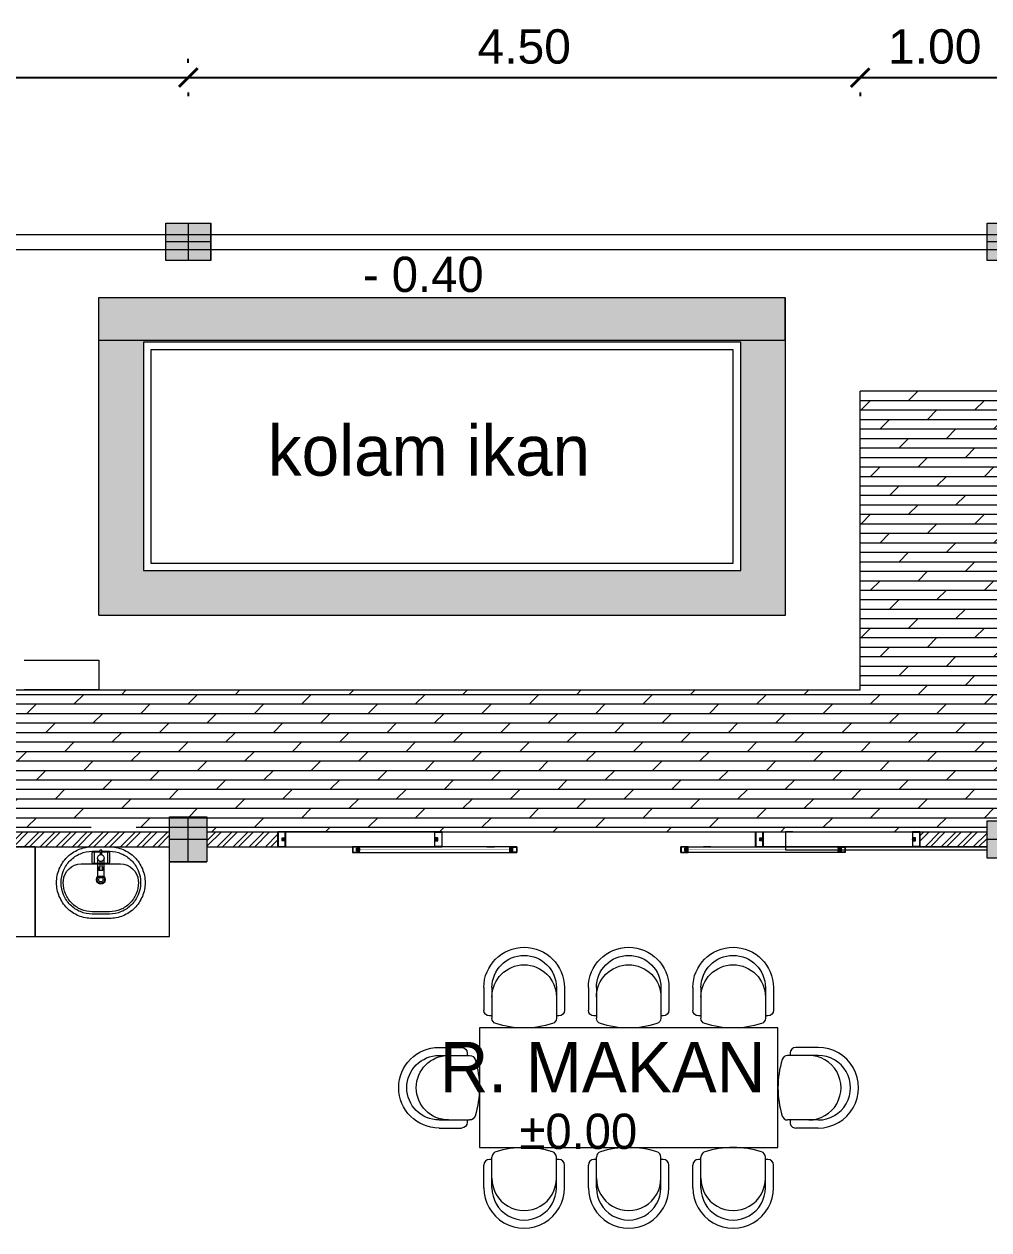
# Model space of a CAD drawing. Header units: millimetres. Extents: x -667 to -468, y -723 to -475.
# Drawn here: x -541.25 to -534.78, y -671.42 to -663.34 of the extents above; entities that cross this region are included whole.
import ezdxf

# ---------------------------------------------------------------- set-up
doc = ezdxf.new("R2010")
doc.units = ezdxf.units.MM
doc.layers.get('0').update_dxf_attribs({"lineweight": 9})
doc.layers.get('Defpoints').update_dxf_attribs({"lineweight": 0})
for name, color, linetype, lineweight in [('COLUMN', 11, 'Continuous', 9), ('dinding', 36, 'Continuous', 9), ('FIX', 12, 'Continuous', 9), ('Furniture', 172, 'Continuous', 0), ('NOTASI', 250, 'Continuous', 5), ('pintu', 6, 'Continuous', 5), ('TEXT', 26, 'Continuous', 5)]:
    doc.layers.add(name, color=color, linetype=linetype, lineweight=lineweight)
doc.styles.get("Standard").update_dxf_attribs({"font": 'arial.ttf'})
doc.dimstyles.new('Copy of 1-100', dxfattribs={"dimtxt": 0.23, "dimasz": 0.125, "dimexe": 0.125, "dimexo": 0.1, "dimgap": 0.09, "dimtad": 1, "dimtoh": 1, "dimzin": 0, "dimdsep": 46, "dimtxsty": 'Standard', "dimblk": 'ARCHTICK', "dimcen": 0.09, "dimdle": 0.125, "dimclrt": 2, "dimadec": 0, "dimazin": 0, "dimtfac": 1, "dimtofl": 0, "dimtmove": 0, "dimatfit": 3, "dimldrblk": 'ARCHTICK', "dimfxl": 1, "dimtolj": 1, "dimtzin": 0, "dimarcsym": 0})
pattern_1 = [(45, (113.00251, -159.11501), (-0.053881537, 0.053881537), []), (45, (113.038434, -159.11501), (-0.053881537, 0.053881537), [])]

# ---------------------------------------------------------------- blocks, each defined once
blk = doc.blocks.new('KUR')
at = {"layer": 'Furniture'}
for p, q in [((-300, 300), (-300, 132)), ((-240, 300), (-240, 72.2)), ((240, 300), (240, 72.2)), ((300, 300), (300, 132)), ((-258, 90), (-240, 90)), ((240, 90), (258, 90))]:
    blk.add_line(p, q, dxfattribs=at)
for centre, radius, start, end in [((0, 300), 300, 360, 180), ((0, 300), 240, 360, 180), ((0, 229.7), 240, 360, 180), ((-258, 132), 42, 180, 270), ((258, 132), 42, 270, 0), ((-198, 72.2), 42, 180, 252.67014), ((0, 706.7), 706.7, 252.67014, 287.32986), ((198, 72.2), 42, 287.32986, 0)]:
    blk.add_arc(centre, radius, start, end, dxfattribs=at)
blk = doc.blocks.new('FFEWW2')
at = {"layer": 'Furniture', "ltscale": 0.01}
blk.add_lwpolyline([(-533.2269, -245.3676), (-531.2269, -245.3676), (-531.2269, -244.5676), (-533.2269, -244.5676)], close=True, dxfattribs=at)
at = {"yscale": 0.0009000000000000001, "zscale": 0.0009000000000000001}
for p, xscale, rotation in [((-532.9269, -244.5676), -0.0009000000000000001, 359.9999999999999), ((-532.2269, -244.5676), -0.0009000000000000001, 359.9999999999999), ((-531.5269, -244.5676), -0.0009000000000000001, 359.9999999999999), ((-533.2269, -244.9676), -0.0009000000000000001, 89.99999999999993), ((-531.2269, -244.9676), 0.0009000000000000001, 270.0000000000001), ((-532.9269, -245.3676), 0.0009000000000000001, 180.0000000000001), ((-532.2269, -245.3676), 0.0009000000000000001, 180.0000000000001), ((-531.5269, -245.3676), 0.0009000000000000001, 180.0000000000001)]:
    blk.add_blockref('KUR', p, dxfattribs=dict(at, xscale=xscale, rotation=rotation))
blk = doc.blocks.new('FFFF')
at = {"layer": 'NOTASI', "ltscale": 0.01}
h = blk.add_hatch(color=256, dxfattribs=at)
h.paths.add_polyline_path([(-508.3704, -250.991), (-508.4954, -250.991), (-508.4954, -251.141), (-508.3704, -251.141)])
h.paths.add_polyline_path([(-508.3704, -251.141), (-508.4954, -251.141), (-508.4954, -251.291), (-508.3704, -251.291)])
h.paths.add_polyline_path([(-508.4954, -251.141), (-508.6204, -251.141), (-508.6204, -251.291), (-508.4954, -251.291)])
h.paths.add_polyline_path([(-508.4954, -250.991), (-508.6204, -250.991), (-508.6204, -251.141), (-508.4954, -251.141)])
at = {"ltscale": 0.01}
for p, q in [((-508.3704, -250.991), (-508.6204, -250.991)), ((-508.4954, -250.991), (-508.4954, -251.291)), ((-508.6204, -251.141), (-508.3704, -251.141))]:
    blk.add_line(p, q, dxfattribs=at)
blk.add_lwpolyline([(-508.6204, -250.991), (-508.3704, -250.991), (-508.3704, -251.291), (-508.6204, -251.291)], close=True, dxfattribs=at)
blk = doc.blocks.new('L851')
at = {"layer": 'FIX'}
for p, q in [((0.075, 0.045), (0.15, 0.045)), ((0.0775, 0.005), (0.0931, 0.005)), ((0.075, -0.045), (0.15, -0.045))]:
    blk.add_line(p, q, dxfattribs=at)
for points in [[(0.52, 0), (0.52, 0.057, 0.098726), (0.5017, 0.1486, 0.098588), (0.4497, 0.2263, 0.098394), (0.3719, 0.2781, 0.098257), (0.28, 0.2964, 0.098257), (0.1881, 0.2781, 0.098394), (0.1103, 0.2263, 0.098588), (0.0583, 0.1486, 0.098726), (0.04, 0.057), (0.04, 0), (0.04, -0.057, 0.098726), (0.0583, -0.1486, 0.098588), (0.1103, -0.2263, 0.098394), (0.1881, -0.2781, 0.098257), (0.28, -0.2964, 0.098257), (0.3719, -0.2781, 0.098394), (0.4497, -0.2263, 0.098588), (0.5017, -0.1486, 0.098726), (0.52, -0.057)], [(0.155, 0), (0.155, -0.1312, 0.394963), (0.2671, -0.2509, 0.016544), (0.28, -0.2514, 0.098257), (0.3547, -0.2365, 0.098394), (0.4179, -0.1944, 0.098588), (0.4602, -0.1313, 0.098726), (0.475, -0.057), (0.475, 0), (0.475, 0.057, 0.098726), (0.4602, 0.1313, 0.098588), (0.4179, 0.1944, 0.098394), (0.3547, 0.2365, 0.098257), (0.28, 0.2514, 0.016544), (0.2671, 0.2509, 0.394963), (0.155, 0.1312)], [(0.0625, 0.0045, -0.414214), (0.0655, 0.0075), (0.0745, 0.0075, -0.414214), (0.0775, 0.0045), (0.0775, 0), (0.0775, -0.0045, -0.414214), (0.0745, -0.0075), (0.0655, -0.0075, -0.414214), (0.0625, -0.0045), (0.0625, 0)], [(0.1375, 0, 1), (0.0925, 0, 1)], [(0.245, 0, 1), (0.275, 0, 1)]]:
    blk.add_lwpolyline(points, format="xyb", close=True, dxfattribs=at)
for points in [[(0.07, -0.0075), (0.07, -0.057, 0.098726), (0.086, -0.1371, 0.098588), (0.1315, -0.205, 0.098394), (0.1996, -0.2504, 0.098257), (0.28, -0.2664, 0.098257), (0.3604, -0.2504, 0.098394), (0.4285, -0.205, 0.098588), (0.474, -0.1371, 0.098726), (0.49, -0.057), (0.49, 0), (0.49, 0.057, 0.098726), (0.474, 0.1371, 0.098588), (0.4285, 0.205, 0.098394), (0.3604, 0.2504, 0.098257), (0.28, 0.2664, 0.098257), (0.1996, 0.2504, 0.098394), (0.1315, 0.205, 0.098588), (0.086, 0.1371, 0.098726), (0.07, 0.057), (0.07, 0.0075)], [(0.075, 0.0075), (0.075, 0.05, -0.414214), (0.085, 0.06), (0.14, 0.06, -0.414214), (0.15, 0.05), (0.15, 0), (0.15, -0.05, -0.414214), (0.14, -0.06), (0.085, -0.06, -0.414214), (0.075, -0.05), (0.075, -0.0075)], [(0.1362, 0.0075), (0.1755, 0.0075, 0.414214), (0.1775, 0.0095), (0.1775, 0.01), (0.1975, 0.01)], [(0.175, -0.0075), (0.175, -0.012, 0.414214), (0.178, -0.015), (0.1945, -0.015, 0.414214), (0.1975, -0.012), (0.1975, 0), (0.1975, 0.012, 0.414214), (0.1945, 0.015), (0.178, 0.015, 0.414214), (0.175, 0.012), (0.175, 0.0075)], [(0.2402, -0.0225, 0.645751), (0.29, 0, 0.645751), (0.2402, 0.0225, 0.645751)], [(0.2425, -0.0179, 0.664568), (0.285, 0, 0.664568), (0.2425, 0.0179, 0.664568)], [(0.1362, -0.0075), (0.1755, -0.0075, -0.414214), (0.1775, -0.0095), (0.1775, -0.01), (0.1975, -0.01)]]:
    blk.add_lwpolyline(points, format="xyb", dxfattribs=at)
for points in [[(0.115, 0.0225), (0.2425, 0.0225), (0.2425, 0), (0.2425, -0.0225), (0.115, -0.0225)], [(0.2375, 0.0225), (0.2375, 0), (0.2375, -0.0225)], [(0.0775, -0.005), (0.0931, -0.005)]]:
    blk.add_lwpolyline(points, dxfattribs=at)
blk = doc.blocks.new('_ArchTick')
at = {"color": 0, "linetype": 'ByBlock', "const_width": 0.15}
blk.add_lwpolyline([(-0.5, -0.5), (0.5, 0.5)], dxfattribs=at)
blk = doc.blocks.new('*D1277')
at = {"layer": 'Defpoints', "color": 0}
for p in [(-543.1458, -663.7031), (-540.1458, -663.7031), (-540.1458, -663.7031)]:
    blk.add_point(p, dxfattribs=at)
at = {"layer": 'NOTASI', "color": 0, "lineweight": -2}
for p, q in [((-540.1458, -663.6031), (-540.1458, -663.5781)), ((-543.2708, -663.7031), (-540.0208, -663.7031)), ((-543.1458, -663.8031), (-543.1458, -663.8281))]:
    blk.add_line(p, q, dxfattribs=at)
at = {"layer": 'NOTASI', "color": 0, "lineweight": -2, "xscale": 0.125, "yscale": 0.125, "zscale": 0.125, "rotation": 180}
blk.add_blockref('_ArchTick', (-543.1458, -663.7031), dxfattribs=at)
at = {"layer": 'NOTASI', "color": 0, "lineweight": -2, "xscale": 0.125, "yscale": 0.125, "zscale": 0.125}
blk.add_blockref('_ArchTick', (-540.1458, -663.7031), dxfattribs=at)
at = {"layer": 'NOTASI', "color": 2, "insert": (-541.6458, -663.4956), "char_height": 0.23, "attachment_point": 5}
blk.add_mtext('\\A1;3.00', dxfattribs=at)
blk = doc.blocks.new('*D1278')
at = {"layer": 'Defpoints', "color": 0}
for p in [(-540.1458, -663.7031), (-535.6458, -663.7031), (-535.6458, -663.7031)]:
    blk.add_point(p, dxfattribs=at)
at = {"layer": 'NOTASI', "color": 0, "lineweight": -2}
for p, q in [((-540.2708, -663.7031), (-535.5208, -663.7031)), ((-540.1458, -663.8031), (-540.1458, -663.8281)), ((-535.6458, -663.8031), (-535.6458, -663.8281))]:
    blk.add_line(p, q, dxfattribs=at)
at = {"layer": 'NOTASI', "color": 0, "lineweight": -2, "xscale": 0.125, "yscale": 0.125, "zscale": 0.125, "rotation": 180}
blk.add_blockref('_ArchTick', (-540.1458, -663.7031), dxfattribs=at)
at = {"layer": 'NOTASI', "color": 0, "lineweight": -2, "xscale": 0.125, "yscale": 0.125, "zscale": 0.125}
blk.add_blockref('_ArchTick', (-535.6458, -663.7031), dxfattribs=at)
at = {"layer": 'NOTASI', "color": 2, "insert": (-537.8958, -663.4957), "char_height": 0.23, "attachment_point": 5}
blk.add_mtext('\\A1;4.50', dxfattribs=at)
blk = doc.blocks.new('*D1300')
at = {"layer": 'Defpoints', "color": 0}
for p in [(-535.6458, -663.7031), (-534.6458, -663.7031), (-534.6458, -663.7031)]:
    blk.add_point(p, dxfattribs=at)
at = {"layer": 'NOTASI', "color": 0, "lineweight": -2}
for p, q in [((-535.7708, -663.7031), (-534.5208, -663.7031)), ((-535.6458, -663.8031), (-535.6458, -663.8281)), ((-534.6458, -663.8031), (-534.6458, -663.8281))]:
    blk.add_line(p, q, dxfattribs=at)
at = {"layer": 'NOTASI', "color": 0, "lineweight": -2, "xscale": 0.125, "yscale": 0.125, "zscale": 0.125, "rotation": 180}
blk.add_blockref('_ArchTick', (-535.6458, -663.7031), dxfattribs=at)
at = {"layer": 'NOTASI', "color": 0, "lineweight": -2, "xscale": 0.125, "yscale": 0.125, "zscale": 0.125}
blk.add_blockref('_ArchTick', (-534.6458, -663.7031), dxfattribs=at)
at = {"layer": 'NOTASI', "color": 2, "insert": (-535.1458, -663.4957), "char_height": 0.23, "attachment_point": 5}
blk.add_mtext('\\A1;1.00', dxfattribs=at)
blk = doc.blocks.new('vb')
h = blk.add_hatch()
h.set_pattern_fill('ANSI31', color=30, scale=0.02, angle=-180, style=0)
h.set_pattern_definition([(45, (-1843.9851361, -2568.5802676), (-0.0017677669529, 0.0017677669529), [])])
h.paths.add_polyline_path([(-649.211, -509.7598), (-649.209, -509.7598, -0.354282), (-649.207, -509.7568), (-649.227, -509.7568), (-649.227, -509.7648), (-649.211, -509.7648)])
h.paths.add_polyline_path([(-649.227, -509.7488), (-649.227, -509.7568), (-649.207, -509.7568, -0.354282), (-649.209, -509.7538), (-649.211, -509.7538), (-649.211, -509.7488)])
h = blk.add_hatch()
h.set_pattern_fill('ANSI31', color=30, scale=0.02, angle=-180, style=0)
h.set_pattern_definition([(45, (-1843.4826361, -2568.511637), (-0.0017677669529, 0.0017677669529), [])])
h.paths.add_polyline_path([(-648.7085, -509.6912), (-648.7065, -509.6912, -0.354282), (-648.7045, -509.6882), (-648.7245, -509.6882), (-648.7245, -509.6962), (-648.7085, -509.6962)])
h.paths.add_polyline_path([(-648.7245, -509.6802), (-648.7245, -509.6882), (-648.7045, -509.6882, -0.354282), (-648.7065, -509.6852), (-648.7085, -509.6852), (-648.7085, -509.6802)])
h = blk.add_hatch()
h.set_pattern_fill('ANSI31', color=30, scale=0.02, angle=-180, style=0)
h.set_pattern_definition([(135, (546.5761286, -2568.5802676), (0.001767766953, 0.0017677669528), [])])
h.paths.add_polyline_path([(-648.198, -509.7598), (-648.2, -509.7598, 0.354282), (-648.202, -509.7568), (-648.182, -509.7568), (-648.182, -509.7648), (-648.198, -509.7648)])
h.paths.add_polyline_path([(-648.182, -509.7488), (-648.182, -509.7568), (-648.202, -509.7568, 0.354282), (-648.2, -509.7538), (-648.198, -509.7538), (-648.198, -509.7488)])
h = blk.add_hatch()
h.set_pattern_fill('ANSI31', color=30, scale=0.02, angle=-180, style=0)
h.set_pattern_definition([(135, (547.0736286, -2568.511637), (0.0017677669529, 0.0017677669529), [])])
h.paths.add_polyline_path([(-647.7005, -509.6912), (-647.7025, -509.6912, 0.354282), (-647.7045, -509.6882), (-647.6845, -509.6882), (-647.6845, -509.6962), (-647.7005, -509.6962)])
h.paths.add_polyline_path([(-647.6845, -509.6802), (-647.6845, -509.6882), (-647.7045, -509.6882, 0.354282), (-647.7025, -509.6852), (-647.7005, -509.6852), (-647.7005, -509.6802)])
for points in [[(-648.7545, -509.6381), (-648.7045, -509.6381), (-648.7045, -509.7381), (-648.7545, -509.7381)], [(-648.7545, -509.6381), (-647.6545, -509.6381), (-647.6545, -509.7381), (-648.7545, -509.7381)], [(-648.7265, -509.6782), (-648.7065, -509.6782), (-648.7065, -509.6401), (-648.7525, -509.6401), (-648.7525, -509.7361), (-648.7065, -509.7361), (-648.7065, -509.6982), (-648.7265, -509.6982)], [(-647.6545, -509.6381), (-647.7045, -509.6381), (-647.7045, -509.7381), (-647.6545, -509.7381)], [(-647.6825, -509.6782), (-647.7025, -509.6782), (-647.7025, -509.6401), (-647.6565, -509.6401), (-647.6565, -509.7361), (-647.7025, -509.7361), (-647.7025, -509.6982), (-647.6825, -509.6982)], [(-649.2545, -509.7381), (-648.157, -509.7381), (-648.157, -509.7756), (-649.2545, -509.7756)], [(-649.229, -509.7468), (-649.209, -509.7468), (-649.209, -509.7401), (-649.2525, -509.7401), (-649.2525, -509.7736), (-649.209, -509.7736), (-649.209, -509.7668), (-649.229, -509.7668)], [(-648.18, -509.7468), (-648.2, -509.7468), (-648.2, -509.7401), (-648.1565, -509.7401), (-648.1565, -509.7736), (-648.2, -509.7736), (-648.2, -509.7668), (-648.18, -509.7668)]]:
    blk.add_lwpolyline(points, close=True)
for points in [[(-649.209, -509.7508), (-649.209, -509.7488), (-649.209, -509.7538), (-649.209, -509.7488), (-649.207, -509.7488), (-649.207, -509.7381), (-649.2545, -509.7381), (-649.2545, -509.7756), (-649.207, -509.7756), (-649.207, -509.7648), (-649.209, -509.7648), (-649.209, -509.7598), (-649.209, -509.7648)], [(-649.209, -509.7598), (-649.211, -509.7598), (-649.211, -509.7648), (-649.227, -509.7648), (-649.227, -509.7488), (-649.211, -509.7488), (-649.211, -509.7538), (-649.209, -509.7538)], [(-648.7065, -509.6912), (-648.7085, -509.6912), (-648.7085, -509.6962), (-648.7245, -509.6962), (-648.7245, -509.6802), (-648.7085, -509.6802), (-648.7085, -509.6852), (-648.7065, -509.6852)], [(-648.2, -509.7508), (-648.2, -509.7488), (-648.2, -509.7538), (-648.2, -509.7488), (-648.202, -509.7488), (-648.202, -509.7381), (-648.1545, -509.7381), (-648.1545, -509.7756), (-648.202, -509.7756), (-648.202, -509.7648), (-648.2, -509.7648), (-648.2, -509.7598), (-648.2, -509.7648)], [(-648.2, -509.7598), (-648.198, -509.7598), (-648.198, -509.7648), (-648.182, -509.7648), (-648.182, -509.7488), (-648.198, -509.7488), (-648.198, -509.7538), (-648.2, -509.7538)], [(-647.7025, -509.6912), (-647.7005, -509.6912), (-647.7005, -509.6962), (-647.6845, -509.6962), (-647.6845, -509.6802), (-647.7005, -509.6802), (-647.7005, -509.6852), (-647.7025, -509.6852)]]:
    blk.add_lwpolyline(points)
at = {"color": 20, "const_width": 0.002}
for points in [[(-647.7007, -509.6881), (-648.7085, -509.6881)], [(-648.198, -509.7568), (-649.211, -509.7568)]]:
    blk.add_lwpolyline(points, dxfattribs=at)
for centre, start, end in [((-648.7037, -509.6855), 174.67337, 252.70675), ((-648.7037, -509.6909), 107.29325, 185.32663), ((-647.7054, -509.6855), 287.29325, 5.32663), ((-647.7054, -509.6909), 354.67337, 72.70675), ((-649.2062, -509.7541), 174.67337, 252.70675), ((-649.2062, -509.7596), 107.29325, 185.32663), ((-648.2029, -509.7541), 287.29325, 5.32663), ((-648.2029, -509.7596), 354.67337, 72.70675)]:
    blk.add_arc(centre, 0.00286, start, end)
at = {"layer": 'dinding'}
for p, q in [((-648.5045, -509.6381), (-648.5545, -509.6381)), ((-649.0545, -509.7381), (-649.1045, -509.7381))]:
    blk.add_line(p, q, dxfattribs=at)
at = {"layer": 'dinding', "ltscale": 0.01}
for p, q in [((-648.5045, -509.6381), (-648.5545, -509.6381)), ((-648.5545, -509.6381), (-648.5545, -509.7381)), ((-649.1045, -509.7381), (-649.0545, -509.7381))]:
    blk.add_line(p, q, dxfattribs=at)
blk = doc.blocks.new('bv')
h = blk.add_hatch()
h.set_pattern_fill('ANSI31', color=30, scale=0.02, angle=-180, style=0)
h.set_pattern_definition([(45, (-1846.6826361, -2568.511637), (-0.0017677669529, 0.0017677669529), [])])
h.paths.add_polyline_path([(-651.9085, -509.6912), (-651.9065, -509.6912, -0.354282), (-651.9045, -509.6882), (-651.9245, -509.6882), (-651.9245, -509.6962), (-651.9085, -509.6962)])
h.paths.add_polyline_path([(-651.9245, -509.6802), (-651.9245, -509.6882), (-651.9045, -509.6882, -0.354282), (-651.9065, -509.6852), (-651.9085, -509.6852), (-651.9085, -509.6802)])
h = blk.add_hatch()
h.set_pattern_fill('ANSI31', color=30, scale=0.02, angle=-180, style=0)
h.set_pattern_definition([(45, (-1846.185136, -2568.5802676), (-0.001767766953, 0.0017677669528), [])])
h.paths.add_polyline_path([(-651.411, -509.7598), (-651.409, -509.7598, -0.354282), (-651.407, -509.7568), (-651.427, -509.7568), (-651.427, -509.7648), (-651.411, -509.7648)])
h.paths.add_polyline_path([(-651.427, -509.7488), (-651.427, -509.7568), (-651.407, -509.7568, -0.354282), (-651.409, -509.7538), (-651.411, -509.7538), (-651.411, -509.7488)])
h = blk.add_hatch()
h.set_pattern_fill('ANSI31', color=30, scale=0.02, angle=-180, style=0)
h.set_pattern_definition([(135, (543.8736286, -2568.511637), (0.0017677669529, 0.0017677669529), [])])
h.paths.add_polyline_path([(-650.9005, -509.6912), (-650.9025, -509.6912, 0.354282), (-650.9045, -509.6882), (-650.8845, -509.6882), (-650.8845, -509.6962), (-650.9005, -509.6962)])
h.paths.add_polyline_path([(-650.8845, -509.6802), (-650.8845, -509.6882), (-650.9045, -509.6882, 0.354282), (-650.9025, -509.6852), (-650.9005, -509.6852), (-650.9005, -509.6802)])
h = blk.add_hatch()
h.set_pattern_fill('ANSI31', color=30, scale=0.02, angle=-180, style=0)
h.set_pattern_definition([(135, (544.3761286, -2568.5802676), (0.0017677669529, 0.0017677669529), [])])
h.paths.add_polyline_path([(-650.398, -509.7598), (-650.4, -509.7598, 0.354282), (-650.402, -509.7568), (-650.382, -509.7568), (-650.382, -509.7648), (-650.398, -509.7648)])
h.paths.add_polyline_path([(-650.382, -509.7488), (-650.382, -509.7568), (-650.402, -509.7568, 0.354282), (-650.4, -509.7538), (-650.398, -509.7538), (-650.398, -509.7488)])
for points in [[(-651.9545, -509.6381), (-651.9045, -509.6381), (-651.9045, -509.7381), (-651.9545, -509.7381)], [(-650.8545, -509.6381), (-651.9545, -509.6381), (-651.9545, -509.7381), (-650.8545, -509.7381)], [(-651.9265, -509.6782), (-651.9065, -509.6782), (-651.9065, -509.6401), (-651.9525, -509.6401), (-651.9525, -509.7361), (-651.9065, -509.7361), (-651.9065, -509.6982), (-651.9265, -509.6982)], [(-650.8545, -509.6381), (-650.9045, -509.6381), (-650.9045, -509.7381), (-650.8545, -509.7381)], [(-650.8825, -509.6782), (-650.9025, -509.6782), (-650.9025, -509.6401), (-650.8565, -509.6401), (-650.8565, -509.7361), (-650.9025, -509.7361), (-650.9025, -509.6982), (-650.8825, -509.6982)], [(-651.429, -509.7468), (-651.409, -509.7468), (-651.409, -509.7401), (-651.4525, -509.7401), (-651.4525, -509.7736), (-651.409, -509.7736), (-651.409, -509.7668), (-651.429, -509.7668)], [(-650.3545, -509.7381), (-651.452, -509.7381), (-651.452, -509.7756), (-650.3545, -509.7756)], [(-650.38, -509.7468), (-650.4, -509.7468), (-650.4, -509.7401), (-650.3565, -509.7401), (-650.3565, -509.7736), (-650.4, -509.7736), (-650.4, -509.7668), (-650.38, -509.7668)]]:
    blk.add_lwpolyline(points, close=True)
for points in [[(-651.9065, -509.6912), (-651.9085, -509.6912), (-651.9085, -509.6962), (-651.9245, -509.6962), (-651.9245, -509.6802), (-651.9085, -509.6802), (-651.9085, -509.6852), (-651.9065, -509.6852)], [(-651.409, -509.7508), (-651.409, -509.7488), (-651.409, -509.7538), (-651.409, -509.7488), (-651.407, -509.7488), (-651.407, -509.7381), (-651.4545, -509.7381), (-651.4545, -509.7756), (-651.407, -509.7756), (-651.407, -509.7648), (-651.409, -509.7648), (-651.409, -509.7598), (-651.409, -509.7648)], [(-651.409, -509.7598), (-651.411, -509.7598), (-651.411, -509.7648), (-651.427, -509.7648), (-651.427, -509.7488), (-651.411, -509.7488), (-651.411, -509.7538), (-651.409, -509.7538)], [(-650.9025, -509.6912), (-650.9005, -509.6912), (-650.9005, -509.6962), (-650.8845, -509.6962), (-650.8845, -509.6802), (-650.9005, -509.6802), (-650.9005, -509.6852), (-650.9025, -509.6852)], [(-650.4, -509.7508), (-650.4, -509.7488), (-650.4, -509.7538), (-650.4, -509.7488), (-650.402, -509.7488), (-650.402, -509.7381), (-650.3545, -509.7381), (-650.3545, -509.7756), (-650.402, -509.7756), (-650.402, -509.7648), (-650.4, -509.7648), (-650.4, -509.7598), (-650.4, -509.7648)], [(-650.4, -509.7598), (-650.398, -509.7598), (-650.398, -509.7648), (-650.382, -509.7648), (-650.382, -509.7488), (-650.398, -509.7488), (-650.398, -509.7538), (-650.4, -509.7538)]]:
    blk.add_lwpolyline(points)
at = {"color": 20, "const_width": 0.002}
for points in [[(-651.9084, -509.6881), (-650.9005, -509.6881)], [(-651.411, -509.7568), (-650.398, -509.7568)]]:
    blk.add_lwpolyline(points, dxfattribs=at)
for centre, start, end in [((-651.9037, -509.6855), 174.67337, 252.70675), ((-651.9037, -509.6909), 107.29325, 185.32663), ((-650.9054, -509.6855), 287.29325, 5.32663), ((-650.9054, -509.6909), 354.67337, 72.70675), ((-651.4062, -509.7541), 174.67337, 252.70675), ((-651.4062, -509.7596), 107.29325, 185.32663), ((-650.4029, -509.7541), 287.29325, 5.32663), ((-650.4029, -509.7596), 354.67337, 72.70675)]:
    blk.add_arc(centre, 0.00286, start, end)
at = {"layer": 'dinding'}
blk.add_line((-650.5545, -509.7381), (-650.5045, -509.7381), dxfattribs=at)
at = {"layer": 'dinding', "ltscale": 0.01}
blk.add_line((-650.5045, -509.7381), (-650.5545, -509.7381), dxfattribs=at)

msp = doc.modelspace()

# ---------------------------------------------------------------- hatches: boundary and pattern name
at = {"layer": 'NOTASI'}
h = msp.add_hatch(dxfattribs=at)
h.set_pattern_fill('AR-CONC', color=256, scale=0.001, style=0)
h.set_pattern_definition([(50, (315.7781, -396.535), (0.18218467, -0.015939086), [0.01905, -0.20955]), (355, (315.7781, -396.535), (-0.035242826, 0.191056643), [0.01524, -0.16764]), (100.451, (315.79328, -396.53633), (0.1469425, 0.175116688), [0.01619, -0.17809]), (46.1842, (315.7781, -396.4842), (0.27107904, -0.04204233), [0.028575, -0.314325]), (96.6356, (315.80069, -396.4877), (0.237404234, 0.247425556), [0.024285, -0.267135]), (351.184, (315.7781, -396.4842), (0.23740461, 0.24742512), [0.02286, -0.25146]), (21, (315.8035, -396.4969), (0.15161488, -0.102265519), [0.01905, -0.20955]), (326, (315.8035, -396.4969), (0.06180203, 0.184187966), [0.01524, -0.16764]), (71.4514, (315.81613, -396.50543), (0.21341649, 0.081922858), [0.01619, -0.17809]), (37.5, (315.778095, -396.535003), (0.0030886033, 0.084555039), [0, -0.165608, 0, -0.17018, 0, -0.168275]), (7.5, (315.778095, -396.535), (0.0668196625, 0.100180575), [0, -0.097028, 0, -0.161798, 0, -0.064135]), (327.5, (315.72145, -396.535), (0.135590595, -0.005728744), [0, -0.0635, 0, -0.19812, 0, -0.26289]), (317.5, (315.69605, -396.535), (0.148129181, 0.025426491), [0, -0.08255, 0, -0.131572, 0, -0.18669])])
h.paths.add_polyline_path([(-536.1458, -665.4635), (-537.2986, -665.4635), (-537.2986, -665.4753), (-536.4458, -665.4753), (-536.4458, -667.0031), (-537.2986, -667.0031), (-537.2986, -667.3031), (-536.1458, -667.3031)])
h.paths.add_polyline_path([(-537.2986, -667.0031), (-540.4458, -667.0031), (-540.4458, -665.4753), (-537.2986, -665.4753), (-537.2986, -665.4635), (-540.7458, -665.4635), (-540.7458, -667.3031), (-537.2986, -667.3031)])
h.paths.add_polyline_path([(-537.2986, -665.1753), (-540.7458, -665.1753), (-540.7458, -665.4635), (-537.2986, -665.4635)])
h.paths.add_polyline_path([(-536.15, -665.1753), (-537.2986, -665.1753), (-537.2986, -665.4635), (-536.15, -665.4635)])
h = msp.add_hatch(dxfattribs=at)
h.set_pattern_fill('DOLMIT', color=256, scale=0.01, style=0)
h.set_pattern_definition([(0, (315.578095, -395.86278), (0, 0.0635), []), (45, (315.5781, -395.86278), (-0.126999913, 0.126999913), [0.0898026, -0.179605])])
h.paths.add_polyline_path([(-534.6942, -665.8031), (-535.6458, -665.8031), (-535.6458, -667.8031), (-545.1458, -667.8031), (-545.1458, -668.7531), (-540.7958, -668.7531), (-540.7958, -668.6781), (-540.4958, -668.6781), (-540.4958, -668.7531), (-539.1458, -668.7531), (-539.1216, -668.7466), (-539.1199, -668.7531), (-538.7093, -668.7531), (-538.7075, -668.7466), (-538.6834, -668.7531), (-538.6592, -668.7466), (-538.6575, -668.7531), (-538.2468, -668.7531), (-538.2451, -668.7466), (-538.221, -668.7531), (-535.7706, -668.7531), (-535.7464, -668.7466), (-535.7447, -668.7531), (-535.3341, -668.7531), (-535.3323, -668.7466), (-535.3082, -668.7531), (-535.284, -668.7466), (-535.2823, -668.7531), (-534.8717, -668.7531), (-534.8699, -668.7466), (-534.8458, -668.7531), (-534.7958, -668.7531), (-534.7958, -668.6781), (-534.6958, -668.6781), (-534.6958, -665.9281)])
h = msp.add_hatch(dxfattribs=at)
h.set_pattern_fill('ANSI32', color=256, scale=0.008, style=0)
h.set_pattern_definition(pattern_1)
h.paths.add_polyline_path([(-542.6958, -668.7531), (-544.9781, -668.7531, -0.072565), (-544.9708, -668.8031, -0.072565), (-544.9781, -668.8531), (-542.6958, -668.8531)])
h.paths.add_polyline_path([(-540.2708, -668.7531), (-541.5958, -668.7531), (-541.5958, -668.8531), (-540.2708, -668.8531)])
h = msp.add_hatch(dxfattribs=at)
h.set_pattern_fill('ANSI32', color=256, scale=0.008, style=0)
h.set_pattern_definition(pattern_1)
h.paths.add_polyline_path([(-539.5458, -668.7531), (-540.0208, -668.7531), (-540.0208, -668.8531), (-539.5458, -668.8531)])
h.paths.add_polyline_path([(-534.7958, -668.7531), (-535.2458, -668.7531), (-535.2458, -668.8531), (-534.7958, -668.8531)])

# ---------------------------------------------------------------- linework, layer by layer
at = {"layer": 'dinding'}
for p, q in [((-546.1958, -664.7531), (-528.0958, -664.7531)), ((-546.0958, -664.8531), (-528.1958, -664.8531)), ((-540.7458, -667.3031), (-540.7458, -665.1753)), ((-536.1458, -667.3031), (-536.1458, -665.1753)), ((-536.4458, -665.4753), (-540.4458, -665.4753)), ((-540.4458, -665.4753), (-540.4458, -667.0031)), ((-536.4458, -667.0031), (-536.4458, -665.4753)), ((-536.4958, -665.5253), (-540.3958, -665.5253)), ((-540.3958, -665.5253), (-540.3958, -666.9531)), ((-536.4958, -666.9531), (-536.4958, -665.5253)), ((-534.6458, -665.8031), (-535.6458, -665.8031)), ((-540.4458, -667.0031), (-536.4458, -667.0031)), ((-540.3958, -666.9531), (-536.4958, -666.9531)), ((-540.7458, -667.3031), (-536.1458, -667.3031)), ((-545.0208, -668.7531), (-540.2708, -668.7531)), ((-540.0208, -668.7531), (-534.7958, -668.7531)), ((-545.0208, -668.8531), (-540.2708, -668.8531)), ((-540.0208, -668.8531), (-538.6708, -668.8531)), ((-535.9458, -668.8531), (-534.7958, -668.8531))]:
    msp.add_line(p, q, dxfattribs=at)
for points in [[(-540.7458, -665.1753), (-536.15, -665.1753), (-536.15, -665.4635), (-540.7458, -665.4635)], [(-534.7958, -668.8531), (-536.1458, -668.8531), (-536.1458, -668.8727), (-534.7958, -668.8727)]]:
    msp.add_lwpolyline(points, close=True, dxfattribs=at)
for points in [[(-545.1458, -668.8031), (-545.1458, -667.8031), (-535.6458, -667.8031), (-535.6458, -665.8031)], [(-541.2458, -667.6031), (-540.7458, -667.6031), (-540.7458, -667.8031), (-541.2458, -667.8031)]]:
    msp.add_lwpolyline(points, dxfattribs=at)
at = {"layer": 'Furniture', "ltscale": 0.01}
msp.add_lwpolyline([(-543.1804, -669.4531), (-541.1708, -669.4531), (-541.1708, -668.8531), (-543.1804, -668.8531)], close=True, dxfattribs=at)
at = {"layer": 'NOTASI'}
msp.add_line((-541.1708, -668.8531), (-541.1708, -669.4531), dxfattribs=at)
msp.add_lwpolyline([(-541.1708, -669.4531), (-540.2708, -669.4531), (-540.2708, -668.9531)], dxfattribs=at)

# ---------------------------------------------------------------- block references
at = {"layer": 'COLUMN'}
for p, rotation in [((-289.0048, -1173.2985), 270), ((-283.5048, -1173.2985), 270), ((-1048.6412, -919.9441), 180), ((-283.5048, -1177.2985), 270)]:
    msp.add_blockref('FFFF', p, dxfattribs=dict(at, rotation=rotation))
at = {"layer": 'Furniture', "xscale": -1, "rotation": 90}
msp.add_blockref('L851', (-540.7318, -668.8131), dxfattribs=at)
at = {"layer": 'NOTASI'}
msp.add_blockref('FFEWW2', (-4.9694, -425.4984), dxfattribs=at)
at = {"layer": 'pintu'}
for name in ['bv', 'vb']:
    msp.add_blockref(name, (112.4087, -159.115), dxfattribs=at)

# ---------------------------------------------------------------- texts
at = {"layer": 'TEXT', "lineweight": 9, "char_height": 0.236139, "attachment_point": 5}
for s, insert in [('{\\fIrisUPC|b0|i0|c0|p34;- 0.40}', (-538.572, -665.0216)), ('{\\fIrisUPC|b0|i0|c0|p34;%%P0.00}', (-537.5331, -670.7596))]:
    msp.add_mtext(s, dxfattribs=dict(at, insert=insert))
at = {"layer": 'TEXT', "char_height": 0.3375, "attachment_point": 1}
for s, insert, width in [('{\\fAvantGarde Bk BT|b0|i0|c0|p34;kolam ikan}', (-539.6125, -666.0304), 4.028131), ('{\\fAvantGarde Bk BT|b0|i0|c0|p34;R. MAKAN}', (-538.4623, -670.1592), 3.165478)]:
    msp.add_mtext(s, dxfattribs=dict(at, insert=insert, width=width))

# ---------------------------------------------------------------- dimensions: what is measured, and where the dimension line sits
at = {"layer": 'NOTASI'}
for base, p1, p2, picture, middle in [((-540.1458, -663.7031), (-543.1458, -663.7031), (-540.1458, -663.7031), '*D1277', (-541.6458, -663.4956)), ((-535.6458, -663.7031), (-540.1458, -663.7031), (-535.6458, -663.7031), '*D1278', (-537.8958, -663.4957)), ((-534.6458, -663.7031), (-535.6458, -663.7031), (-534.6458, -663.7031), '*D1300', (-535.1458, -663.4957))]:
    dim = msp.add_linear_dim(base=base, p1=p1, p2=p2, dimstyle='Copy of 1-100', dxfattribs=at)
    dim.commit()
    dim.dimension.update_dxf_attribs({"geometry": picture, "text_midpoint": middle})

doc.saveas('drawing.dxf')
